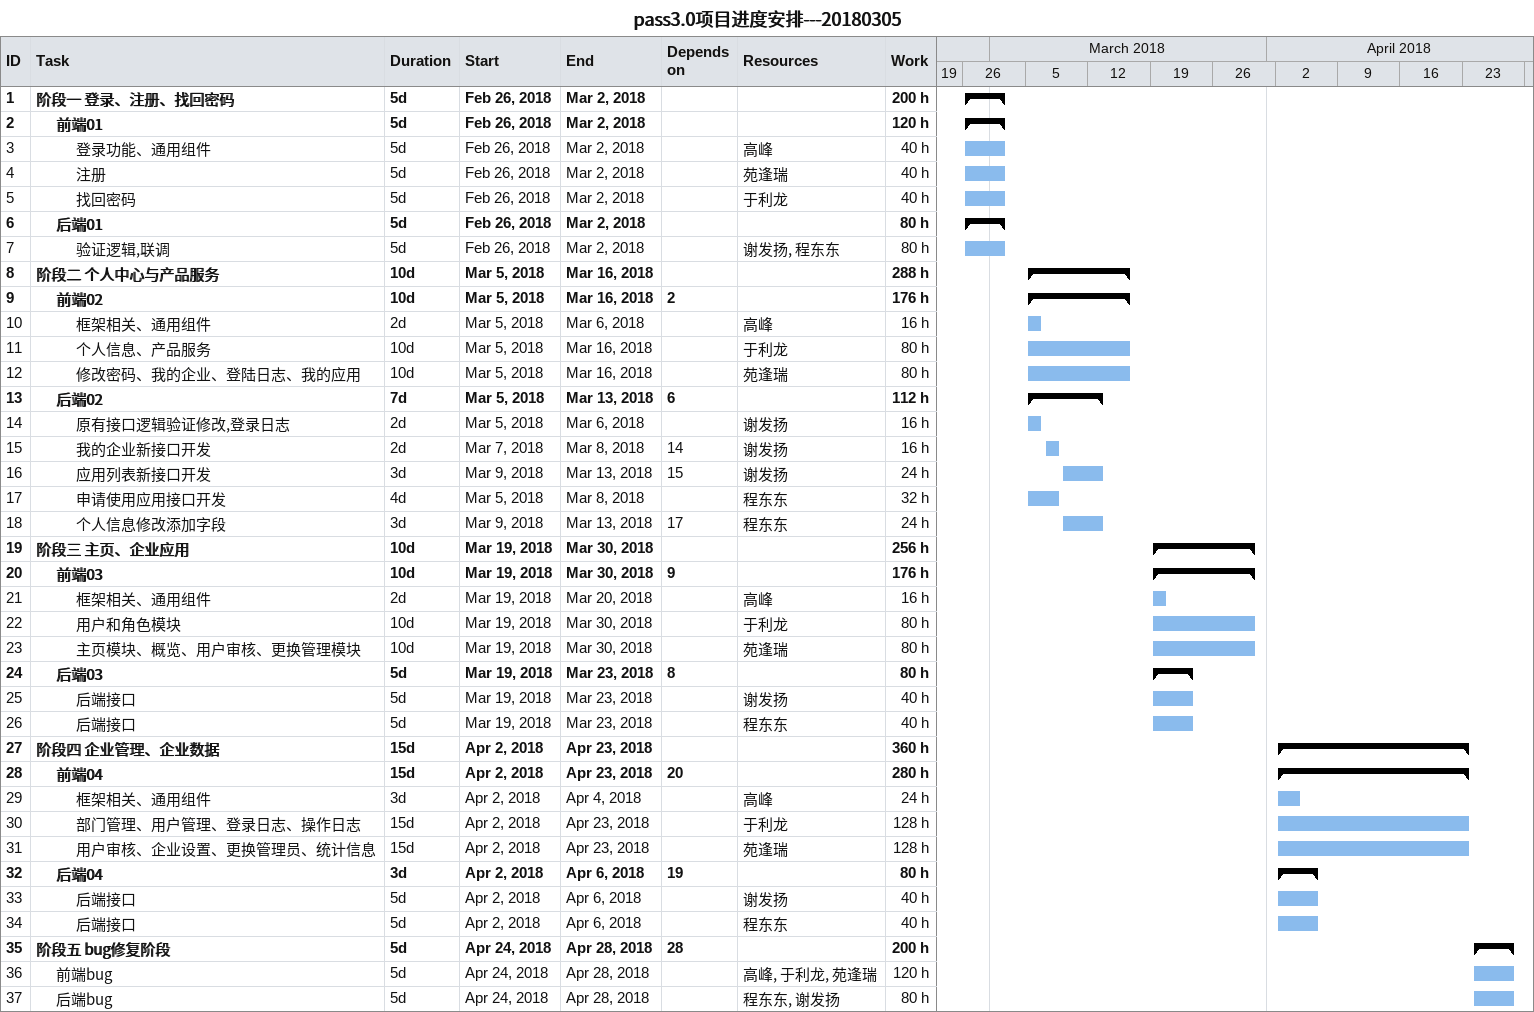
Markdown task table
pass3.0项目进度安排---20180305

| ID | Level | Task | Duration | Start | Finish | Predecessors | Resources | Work (h) |
|---|---|---|---|---|---|---|---|---|
| 1 | 1 | **阶段一 登录、注册、找回密码** | 5d | 2018-02-26 | 2018-03-02 |  |  | 200 |
| 2 | 2 | **前端01** | 5d | 2018-02-26 | 2018-03-02 |  |  | 120 |
| 3 | 3 | 登录功能、通用组件 | 5d | 2018-02-26 | 2018-03-02 |  | 高峰 | 40 |
| 4 | 3 | 注册 | 5d | 2018-02-26 | 2018-03-02 |  | 苑逢瑞 | 40 |
| 5 | 3 | 找回密码 | 5d | 2018-02-26 | 2018-03-02 |  | 于利龙 | 40 |
| 6 | 2 | **后端01** | 5d | 2018-02-26 | 2018-03-02 |  |  | 80 |
| 7 | 3 | 验证逻辑,联调 | 5d | 2018-02-26 | 2018-03-02 |  | 谢发扬, 程东东 | 80 |
| 8 | 1 | **阶段二 个人中心与产品服务** | 10d | 2018-03-05 | 2018-03-16 |  |  | 288 |
| 9 | 2 | **前端02** | 10d | 2018-03-05 | 2018-03-16 | 2 |  | 176 |
| 10 | 3 | 框架相关、通用组件 | 2d | 2018-03-05 | 2018-03-06 |  | 高峰 | 16 |
| 11 | 3 | 个人信息、产品服务 | 10d | 2018-03-05 | 2018-03-16 |  | 于利龙 | 80 |
| 12 | 3 | 修改密码、我的企业、登陆日志、我的应用 | 10d | 2018-03-05 | 2018-03-16 |  | 苑逢瑞 | 80 |
| 13 | 2 | **后端02** | 7d | 2018-03-05 | 2018-03-13 | 6 |  | 112 |
| 14 | 3 | 原有接口逻辑验证修改,登录日志 | 2d | 2018-03-05 | 2018-03-06 |  | 谢发扬 | 16 |
| 15 | 3 | 我的企业新接口开发 | 2d | 2018-03-07 | 2018-03-08 | 14 | 谢发扬 | 16 |
| 16 | 3 | 应用列表新接口开发 | 3d | 2018-03-09 | 2018-03-13 | 15 | 谢发扬 | 24 |
| 17 | 3 | 申请使用应用接口开发 | 4d | 2018-03-05 | 2018-03-08 |  | 程东东 | 32 |
| 18 | 3 | 个人信息修改添加字段 | 3d | 2018-03-09 | 2018-03-13 | 17 | 程东东 | 24 |
| 19 | 1 | **阶段三 主页、企业应用** | 10d | 2018-03-19 | 2018-03-30 |  |  | 256 |
| 20 | 2 | **前端03** | 10d | 2018-03-19 | 2018-03-30 | 9 |  | 176 |
| 21 | 3 | 框架相关、通用组件 | 2d | 2018-03-19 | 2018-03-20 |  | 高峰 | 16 |
| 22 | 3 | 用户和角色模块 | 10d | 2018-03-19 | 2018-03-30 |  | 于利龙 | 80 |
| 23 | 3 | 主页模块、概览、用户审核、更换管理模块 | 10d | 2018-03-19 | 2018-03-30 |  | 苑逢瑞 | 80 |
| 24 | 2 | **后端03** | 5d | 2018-03-19 | 2018-03-23 | 8 |  | 80 |
| 25 | 3 | 后端接口 | 5d | 2018-03-19 | 2018-03-23 |  | 谢发扬 | 40 |
| 26 | 3 | 后端接口 | 5d | 2018-03-19 | 2018-03-23 |  | 程东东 | 40 |
| 27 | 1 | **阶段四 企业管理、企业数据** | 15d | 2018-04-02 | 2018-04-23 |  |  | 360 |
| 28 | 2 | **前端04** | 15d | 2018-04-02 | 2018-04-23 | 20 |  | 280 |
| 29 | 3 | 框架相关、通用组件 | 3d | 2018-04-02 | 2018-04-04 |  | 高峰 | 24 |
| 30 | 3 | 部门管理、用户管理、登录日志、操作日志 | 15d | 2018-04-02 | 2018-04-23 |  | 于利龙 | 128 |
| 31 | 3 | 用户审核、企业设置、更换管理员、统计信息 | 15d | 2018-04-02 | 2018-04-23 |  | 苑逢瑞 | 128 |
| 32 | 2 | **后端04** | 3d | 2018-04-02 | 2018-04-06 | 19 |  | 80 |
| 33 | 3 | 后端接口 | 5d | 2018-04-02 | 2018-04-06 |  | 谢发扬 | 40 |
| 34 | 3 | 后端接口 | 5d | 2018-04-02 | 2018-04-06 |  | 程东东 | 40 |
| 35 | 1 | **阶段五 bug修复阶段** | 5d | 2018-04-24 | 2018-04-28 | 28 |  | 200 |
| 36 | 2 | 前端bug | 5d | 2018-04-24 | 2018-04-28 |  | 高峰, 于利龙, 苑逢瑞 | 120 |
| 37 | 2 | 后端bug | 5d | 2018-04-24 | 2018-04-28 |  | 程东东, 谢发扬 | 80 |
